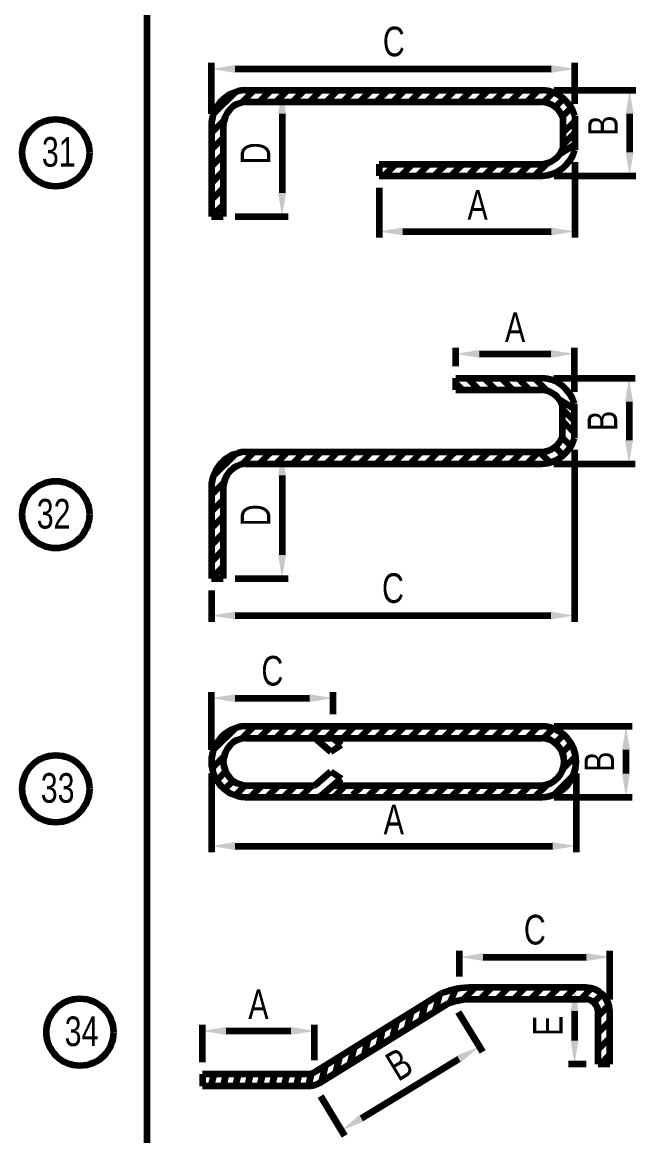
# Model space of a CAD drawing. Header units: millimetres. Extents: x 87961 to 634375, y 789523 to 1897921.
# Drawn here: x 103198 to 104494, y 1047761 to 1050112 of the extents above; entities that cross this region are included whole.
import ezdxf

# ---------------------------------------------------------------- set-up
doc = ezdxf.new("R2010")
doc.units = ezdxf.units.MM
doc.header["$LTSCALE"] = 30
doc.layers.add('DDIMS', color=2, linetype='Continuous', lineweight=100)
doc.layers.add('Shape code 1', color=7, linetype='Continuous', lineweight=211)
doc.styles.add('DM25', font='swisscl.ttf', dxfattribs={"height": 62.5})
doc.dimstyles.new('DM25', dxfattribs={"dimtxt": 62.5, "dimasz": 50, "dimexe": 13, "dimexo": 25, "dimgap": 25, "dimtad": 1, "dimdec": 0, "dimzin": 0, "dimdsep": 46, "dimtxsty": 'DM25', "dimcen": 25, "dimclrd": 3, "dimclre": 3, "dimclrt": 1, "dimadec": 0, "dimazin": 0, "dimtfac": 0.02, "dimtdec": 0, "dimtmove": 0, "dimatfit": 3, "dimfxl": 0, "dimtolj": 1, "dimtzin": 0, "dimlwd": -1, "dimlwe": -1, "dimarcsym": 0})

# ---------------------------------------------------------------- blocks, each defined once
blk = doc.blocks.new('*D287')
at = {"layer": 'DDIMS', "color": 3, "transparency": 16777216}
for p, q in [((103598, 1048526), (103598, 1048359.9)), ((104368.4, 1048526), (104368.4, 1048359.9)), ((103648, 1048372.9), (104318.4, 1048372.9))]:
    blk.add_line(p, q, dxfattribs=at)
for points in [[(103648, 1048381.3), (103648, 1048364.6), (103598, 1048372.9)], [(104318.4, 1048381.3), (104318.4, 1048364.6), (104368.4, 1048372.9)]]:
    blk.add_solid(points, dxfattribs=at)
at = {"layer": 'Defpoints', "color": 0, "transparency": 16777216}
for p in [(103598, 1048551), (104368.4, 1048551), (104368.4, 1048372.9)]:
    blk.add_point(p, dxfattribs=at)
at = {"layer": 'DDIMS', "color": 1, "transparency": 16777216, "insert": (103983.2, 1048429.2), "char_height": 62.5, "width": 43.253, "attachment_point": 5, "style": 'DM25'}
blk.add_mtext('\\A1;A', dxfattribs=at)
blk = doc.blocks.new('*D288')
at = {"layer": 'DDIMS', "color": 3, "transparency": 16777216}
for p, q in [((104322.3, 1048626), (104486.7, 1048626)), ((104473.7, 1048576), (104473.7, 1048526)), ((104322.3, 1048476), (104486.7, 1048476))]:
    blk.add_line(p, q, dxfattribs=at)
for points in [[(104465.4, 1048576), (104482.1, 1048576), (104473.7, 1048626)], [(104465.4, 1048526), (104482.1, 1048526), (104473.7, 1048476)]]:
    blk.add_solid(points, dxfattribs=at)
at = {"layer": 'Defpoints', "color": 0, "transparency": 16777216}
for p in [(104297.3, 1048626), (104297.3, 1048476), (104473.7, 1048476)]:
    blk.add_point(p, dxfattribs=at)
at = {"layer": 'DDIMS', "color": 1, "transparency": 16777216, "insert": (104417.5, 1048551), "char_height": 62.5, "attachment_point": 5, "rotation": 90, "style": 'DM25'}
blk.add_mtext('\\A1;B', dxfattribs=at)
blk = doc.blocks.new('*D320')
at = {"layer": 'DDIMS', "color": 3, "transparency": 16777216}
for p, q in [((103598, 1049918.7), (103598, 1050026.4)), ((103648, 1050013.4), (104315.5, 1050013.4)), ((104365.5, 1049939.5), (104365.5, 1050026.4))]:
    blk.add_line(p, q, dxfattribs=at)
for points in [[(103648, 1050021.7), (103648, 1050005), (103598, 1050013.4)], [(104315.5, 1050021.7), (104315.5, 1050005), (104365.5, 1050013.4)]]:
    blk.add_solid(points, dxfattribs=at)
at = {"layer": 'Defpoints', "color": 0, "transparency": 16777216}
for p in [(104365.5, 1050013.4), (104365.5, 1049914.5), (103598, 1049893.7)]:
    blk.add_point(p, dxfattribs=at)
at = {"layer": 'DDIMS', "color": 1, "transparency": 16777216, "insert": (103983.2, 1050070.9), "char_height": 62.5, "width": 43.253, "attachment_point": 5, "style": 'DM25'}
blk.add_mtext('\\A1;C', dxfattribs=at)
blk = doc.blocks.new('*D321')
at = {"layer": 'DDIMS', "color": 3, "transparency": 16777216}
for p, q in [((104322.3, 1049968.7), (104494.4, 1049968.7)), ((104481.4, 1049918.7), (104481.4, 1049837.6)), ((104322.3, 1049787.6), (104494.4, 1049787.6))]:
    blk.add_line(p, q, dxfattribs=at)
for points in [[(104473.1, 1049918.7), (104489.8, 1049918.7), (104481.4, 1049968.7)], [(104473.1, 1049837.6), (104489.8, 1049837.6), (104481.4, 1049787.6)]]:
    blk.add_solid(points, dxfattribs=at)
at = {"layer": 'Defpoints', "color": 0, "transparency": 16777216}
for p in [(104297.3, 1049968.7), (104297.3, 1049787.6), (104481.4, 1049787.6)]:
    blk.add_point(p, dxfattribs=at)
at = {"layer": 'DDIMS', "color": 1, "transparency": 16777216, "insert": (104425.2, 1049893.7), "char_height": 62.5, "width": 54.387, "attachment_point": 5, "rotation": 90, "style": 'DM25'}
blk.add_mtext('\\A1;B', dxfattribs=at)
blk = doc.blocks.new('*D322')
at = {"layer": 'DDIMS', "color": 3, "transparency": 16777216}
for p, q in [((104365.5, 1049816.8), (104365.5, 1049657.3)), ((103952.3, 1049762.6), (103952.3, 1049657.3)), ((104002.3, 1049670.3), (104315.5, 1049670.3))]:
    blk.add_line(p, q, dxfattribs=at)
for points in [[(104002.3, 1049678.6), (104002.3, 1049661.9), (103952.3, 1049670.3)], [(104315.5, 1049678.6), (104315.5, 1049661.9), (104365.5, 1049670.3)]]:
    blk.add_solid(points, dxfattribs=at)
at = {"layer": 'Defpoints', "color": 0, "transparency": 16777216}
for p in [(104365.5, 1049841.8), (103952.3, 1049787.6), (104365.5, 1049670.3)]:
    blk.add_point(p, dxfattribs=at)
at = {"layer": 'DDIMS', "color": 1, "transparency": 16777216, "insert": (104160.3, 1049726.5), "char_height": 62.5, "width": 43.253, "attachment_point": 5, "style": 'DM25'}
blk.add_mtext('\\A1;A', dxfattribs=at)
blk = doc.blocks.new('*D323')
at = {"layer": 'DDIMS', "color": 3, "transparency": 16777216}
for p, q in [((103750.8, 1049968.7), (103760.1, 1049968.7)), ((103747.1, 1049918.7), (103747.1, 1049751.6)), ((103648, 1049701.6), (103760.1, 1049701.6))]:
    blk.add_line(p, q, dxfattribs=at)
for points in [[(103738.8, 1049918.7), (103755.5, 1049918.7), (103747.1, 1049968.7)], [(103738.8, 1049751.6), (103755.5, 1049751.6), (103747.1, 1049701.6)]]:
    blk.add_solid(points, dxfattribs=at)
at = {"layer": 'Defpoints', "color": 0, "transparency": 16777216}
for p in [(103725.8, 1049968.7), (103623, 1049701.6), (103747.1, 1049701.6)]:
    blk.add_point(p, dxfattribs=at)
at = {"layer": 'DDIMS', "color": 1, "transparency": 16777216, "insert": (103690.9, 1049835.1), "char_height": 62.5, "width": 48.662, "attachment_point": 5, "rotation": 90, "style": 'DM25'}
blk.add_mtext('\\A1;D', dxfattribs=at)
blk = doc.blocks.new('*D327')
at = {"layer": 'DDIMS', "color": 3, "transparency": 16777216}
for p, q in [((103750.8, 1049204.8), (103760.1, 1049204.8)), ((103747.1, 1049154.8), (103747.1, 1048987.7)), ((103648, 1048937.7), (103760.1, 1048937.7))]:
    blk.add_line(p, q, dxfattribs=at)
for points in [[(103738.8, 1049154.8), (103755.5, 1049154.8), (103747.1, 1049204.8)], [(103738.8, 1048987.7), (103755.5, 1048987.7), (103747.1, 1048937.7)]]:
    blk.add_solid(points, dxfattribs=at)
at = {"layer": 'Defpoints', "color": 0, "transparency": 16777216}
for p in [(103725.8, 1049204.8), (103623, 1048937.7), (103747.1, 1048937.7)]:
    blk.add_point(p, dxfattribs=at)
at = {"layer": 'DDIMS', "color": 1, "transparency": 16777216, "insert": (103690.9, 1049071.3), "char_height": 62.5, "width": 48.662, "attachment_point": 5, "rotation": 90, "style": 'DM25'}
blk.add_mtext('\\A1;D', dxfattribs=at)
blk = doc.blocks.new('*D328')
at = {"layer": 'DDIMS', "color": 3, "transparency": 16777216}
for p, q in [((104364.8, 1049209), (104364.8, 1048846.5)), ((103598, 1048912.7), (103598, 1048846.5)), ((103648, 1048859.5), (104314.8, 1048859.5))]:
    blk.add_line(p, q, dxfattribs=at)
for points in [[(103648, 1048867.8), (103648, 1048851.2), (103598, 1048859.5)], [(104314.8, 1048867.8), (104314.8, 1048851.2), (104364.8, 1048859.5)]]:
    blk.add_solid(points, dxfattribs=at)
at = {"layer": 'Defpoints', "color": 0, "transparency": 16777216}
for p in [(104364.8, 1049234), (103598, 1048937.7), (104364.8, 1048859.5)]:
    blk.add_point(p, dxfattribs=at)
at = {"layer": 'DDIMS', "color": 1, "transparency": 16777216, "insert": (103981.4, 1048917), "char_height": 62.5, "width": 52.742, "attachment_point": 5, "style": 'DM25'}
blk.add_mtext('\\A1;C', dxfattribs=at)
blk = doc.blocks.new('*D329')
at = {"layer": 'DDIMS', "color": 3, "transparency": 16777216}
for p, q in [((104321.5, 1049360.9), (104493.3, 1049360.9)), ((104480.3, 1049310.9), (104480.3, 1049229.8)), ((104321.5, 1049179.8), (104493.3, 1049179.8))]:
    blk.add_line(p, q, dxfattribs=at)
for points in [[(104471.9, 1049310.9), (104488.6, 1049310.9), (104480.3, 1049360.9)], [(104471.9, 1049229.8), (104488.6, 1049229.8), (104480.3, 1049179.8)]]:
    blk.add_solid(points, dxfattribs=at)
at = {"layer": 'Defpoints', "color": 0, "transparency": 16777216}
for p in [(104296.5, 1049360.9), (104296.5, 1049179.8), (104480.3, 1049179.8)]:
    blk.add_point(p, dxfattribs=at)
at = {"layer": 'DDIMS', "color": 1, "transparency": 16777216, "insert": (104424, 1049270.4), "char_height": 62.5, "width": 47.304, "attachment_point": 5, "rotation": 90, "style": 'DM25'}
blk.add_mtext('\\A1;B', dxfattribs=at)
blk = doc.blocks.new('*D330')
at = {"layer": 'DDIMS', "color": 3, "transparency": 16777216}
for p, q in [((104114.3, 1049385.9), (104114.3, 1049424.9)), ((104364.8, 1049331.7), (104364.8, 1049424.9)), ((104164.3, 1049411.9), (104314.8, 1049411.9))]:
    blk.add_line(p, q, dxfattribs=at)
for points in [[(104164.3, 1049420.2), (104164.3, 1049403.6), (104114.3, 1049411.9)], [(104314.8, 1049420.2), (104314.8, 1049403.6), (104364.8, 1049411.9)]]:
    blk.add_solid(points, dxfattribs=at)
at = {"layer": 'Defpoints', "color": 0, "transparency": 16777216}
for p in [(104364.8, 1049411.9), (104114.3, 1049360.9), (104364.8, 1049306.7)]:
    blk.add_point(p, dxfattribs=at)
at = {"layer": 'DDIMS', "color": 1, "transparency": 16777216, "insert": (104239.5, 1049468.1), "char_height": 62.5, "width": 60.442, "attachment_point": 5, "style": 'DM25'}
blk.add_mtext('\\A1;A', dxfattribs=at)
blk = doc.blocks.new('*D331')
at = {"layer": 'DDIMS', "color": 3, "transparency": 16777216}
for p, q in [((103598, 1048576), (103598, 1048698.1)), ((103855.1, 1048651), (103855.1, 1048698.1)), ((103648, 1048685.1), (103805.1, 1048685.1))]:
    blk.add_line(p, q, dxfattribs=at)
for points in [[(103648, 1048693.4), (103648, 1048676.8), (103598, 1048685.1)], [(103805.1, 1048693.4), (103805.1, 1048676.8), (103855.1, 1048685.1)]]:
    blk.add_solid(points, dxfattribs=at)
at = {"layer": 'Defpoints', "color": 0, "transparency": 16777216}
for p in [(103855.1, 1048685.1), (103855.1, 1048626), (103598, 1048551)]:
    blk.add_point(p, dxfattribs=at)
at = {"layer": 'DDIMS', "color": 1, "transparency": 16777216, "insert": (103726.6, 1048742.6), "char_height": 62.5, "width": 55.069, "attachment_point": 5, "style": 'DM25'}
blk.add_mtext('\\A1;C', dxfattribs=at)
blk = doc.blocks.new('*D332')
at = {"layer": 'DDIMS', "color": 3, "transparency": 16777216}
for p, q in [((104122.3, 1048097.3), (104122.3, 1048151.5)), ((104172.3, 1048138.5), (104389.8, 1048138.5)), ((104439.8, 1048049.3), (104439.8, 1048151.5))]:
    blk.add_line(p, q, dxfattribs=at)
for points in [[(104172.3, 1048146.9), (104172.3, 1048130.2), (104122.3, 1048138.5)], [(104389.8, 1048146.9), (104389.8, 1048130.2), (104439.8, 1048138.5)]]:
    blk.add_solid(points, dxfattribs=at)
at = {"layer": 'Defpoints', "color": 0, "transparency": 16777216}
for p in [(104439.8, 1048138.5), (104122.3, 1048072.3), (104439.8, 1048024.3)]:
    blk.add_point(p, dxfattribs=at)
at = {"layer": 'DDIMS', "color": 1, "transparency": 16777216, "insert": (104281.1, 1048196), "char_height": 62.5, "width": 47.955, "attachment_point": 5, "style": 'DM25'}
blk.add_mtext('\\A1;C', dxfattribs=at)
blk = doc.blocks.new('*D333')
at = {"layer": 'DDIMS', "color": 3, "transparency": 16777216}
for p, q in [((104119.5, 1048022), (104170.3, 1047938.4)), ((103915.3, 1047798.5), (104120.9, 1047923.5)), ((103828.5, 1047845), (103879.3, 1047761.4))]:
    blk.add_line(p, q, dxfattribs=at)
for points in [[(104116.5, 1047930.6), (104125.2, 1047916.4), (104163.6, 1047949.5)], [(103910.9, 1047805.6), (103919.6, 1047791.4), (103872.5, 1047772.6)]]:
    blk.add_solid(points, dxfattribs=at)
at = {"layer": 'Defpoints', "color": 0, "transparency": 16777216}
for p in [(104106.5, 1048043.3), (104163.6, 1047949.5), (103815.5, 1047866.4)]:
    blk.add_point(p, dxfattribs=at)
at = {"layer": 'DDIMS', "color": 1, "transparency": 16777216, "insert": (103994.4, 1047912.5), "char_height": 62.5, "width": 57.898, "attachment_point": 5, "rotation": 31.2978, "style": 'DM25'}
blk.add_mtext('\\A1;B', dxfattribs=at)
blk = doc.blocks.new('*D334')
at = {"layer": 'DDIMS', "color": 3, "transparency": 16777216}
for p, q in [((104390.1, 1048074.3), (104378.1, 1048074.3)), ((104365.1, 1048024.3), (104365.1, 1047962.7)), ((104389.8, 1047912.7), (104352.1, 1047912.7))]:
    blk.add_line(p, q, dxfattribs=at)
for points in [[(104356.8, 1048024.3), (104373.5, 1048024.3), (104365.1, 1048074.3)], [(104356.8, 1047962.7), (104373.5, 1047962.7), (104365.1, 1047912.7)]]:
    blk.add_solid(points, dxfattribs=at)
at = {"layer": 'Defpoints', "color": 0, "transparency": 16777216}
for p in [(104365.1, 1048074.3), (104365.1, 1047912.7), (104414.8, 1047912.7)]:
    blk.add_point(p, dxfattribs=at)
at = {"layer": 'DDIMS', "color": 1, "transparency": 16777216, "insert": (104308.9, 1047993.5), "char_height": 62.5, "width": 38.328, "attachment_point": 5, "rotation": 90, "style": 'DM25'}
blk.add_mtext('\\A1;E', dxfattribs=at)
blk = doc.blocks.new('*D335')
at = {"layer": 'DDIMS', "color": 3, "transparency": 16777216}
for p, q in [((103578.8, 1047916.4), (103578.8, 1047995.6)), ((103815.5, 1047920.8), (103815.5, 1047995.6)), ((103628.8, 1047982.6), (103765.5, 1047982.6))]:
    blk.add_line(p, q, dxfattribs=at)
for points in [[(103628.8, 1047991), (103628.8, 1047974.3), (103578.8, 1047982.6)], [(103765.5, 1047991), (103765.5, 1047974.3), (103815.5, 1047982.6)]]:
    blk.add_solid(points, dxfattribs=at)
at = {"layer": 'Defpoints', "color": 0, "transparency": 16777216}
for p in [(103815.5, 1047982.6), (103578.8, 1047891.4), (103815.5, 1047895.8)]:
    blk.add_point(p, dxfattribs=at)
at = {"layer": 'DDIMS', "color": 1, "transparency": 16777216, "insert": (103697.2, 1048038.9), "char_height": 62.5, "width": 49.285, "attachment_point": 5, "style": 'DM25'}
blk.add_mtext('\\A1;A', dxfattribs=at)

msp = doc.modelspace()

# ---------------------------------------------------------------- linework, layer by layer
at = {"layer": 'DDIMS'}
msp.add_xline((103461.8, 1057981.4), (0, 1), dxfattribs=at)
for centre in [(103269.1, 1049836.4), (103269.1, 1049072.5), (103269.1, 1048493.7), (103320.1, 1047980)]:
    msp.add_circle(centre, 70.9, dxfattribs=at)
at = {"layer": 'Shape code 1'}
for p, q in [((103649.2, 1049964.9), (103601.9, 1049917.6)), ((103688.3, 1049968.7), (103662.3, 1049942.6)), ((103669.2, 1049968.7), (104297.3, 1049968.7)), ((103723.8, 1049968.8), (103698.7, 1049943.7)), ((103759.2, 1049968.8), (103734.1, 1049943.7)), ((103794.5, 1049968.8), (103769.4, 1049943.7)), ((103829.9, 1049968.8), (103804.8, 1049943.7)), ((103865.1, 1049968.7), (103840.1, 1049943.7)), ((103900.5, 1049968.7), (103875.5, 1049943.7)), ((103935.8, 1049968.7), (103910.8, 1049943.7)), ((103971.2, 1049968.7), (103946.2, 1049943.7)), ((104006.5, 1049968.7), (103981.5, 1049943.7)), ((104041.9, 1049968.7), (104016.9, 1049943.7)), ((104077.3, 1049968.7), (104052.3, 1049943.7)), ((104112.5, 1049968.6), (104087.6, 1049943.7)), ((104147.9, 1049968.6), (104123, 1049943.7)), ((104183.2, 1049968.6), (104158.3, 1049943.7)), ((104218.6, 1049968.6), (104193.7, 1049943.7)), ((104253.9, 1049968.6), (104229, 1049943.7)), ((104289.3, 1049968.6), (104264.4, 1049943.7)), ((103669.9, 1049943.7), (104296.5, 1049943.7)), ((104320, 1049963.9), (104299.5, 1049943.4)), ((104342.2, 1049950.8), (104324.4, 1049933)), ((104358.2, 1049931.5), (104339.6, 1049912.9)), ((103624.2, 1049904.5), (103599.3, 1049879.7)), ((104340.5, 1049910.6), (104340.5, 1049845.7)), ((104365.5, 1049903.4), (104340.5, 1049878.4)), ((104365.5, 1049914.5), (104365.5, 1049841.8)), ((103598, 1049893.7), (103598, 1049701.6)), ((103623, 1049893.7), (103623, 1049701.6)), ((104365.5, 1049878.4), (104340.5, 1049853.4)), ((103623, 1049868), (103598, 1049843)), ((104365.5, 1049853.4), (104334.8, 1049834.5)), ((103623, 1049832.6), (103598, 1049807.6)), ((103952.3, 1049812.6), (104296.5, 1049812.6)), ((103952.3, 1049812.6), (103952.3, 1049787.6)), ((103987.6, 1049812.6), (103962.5, 1049787.5)), ((104023, 1049812.6), (103997.9, 1049787.5)), ((104058.3, 1049812.6), (104033.2, 1049787.5)), ((104093.7, 1049812.6), (104068.6, 1049787.5)), ((104129, 1049812.6), (104104, 1049787.6)), ((104164.4, 1049812.6), (104143.2, 1049791.4)), ((104199.7, 1049812.6), (104174.5, 1049787.4)), ((104235.1, 1049812.6), (104209.9, 1049787.4)), ((104270.4, 1049812.6), (104245.2, 1049787.4)), ((104307.9, 1049814.6), (104280.6, 1049787.4)), ((103623, 1049797.3), (103598, 1049772.3)), ((103952.3, 1049787.6), (104297.3, 1049787.6)), ((103623, 1049761.9), (103598, 1049736.9)), ((103623, 1049726.6), (103598, 1049701.6)), ((103598, 1049701.6), (103623, 1049701.6)), ((104114.3, 1049360.9), (104296.5, 1049360.9)), ((104114.3, 1049335.9), (104114.3, 1049360.9)), ((104163.7, 1049335.9), (104138.7, 1049360.9)), ((104199, 1049335.9), (104173.8, 1049361.2)), ((104234.4, 1049335.9), (104209.2, 1049361.2)), ((104269.7, 1049335.9), (104244.5, 1049361.2)), ((104307.1, 1049333.9), (104279.9, 1049361.2)), ((104128.3, 1049335.9), (104114.3, 1049350)), ((104114.3, 1049335.9), (104295.8, 1049335.9)), ((104364.8, 1049295.1), (104334.1, 1049314.1)), ((104364.8, 1049234), (104364.8, 1049306.7)), ((104339.8, 1049237.9), (104339.8, 1049302.8)), ((104364.8, 1049270.1), (104339.8, 1049295.1)), ((104364.8, 1049245.1), (104339.8, 1049270.1)), ((104341.4, 1049197.8), (104323.7, 1049215.5)), ((104357.5, 1049217), (104338.9, 1049235.6)), ((103649.2, 1049201), (103601.9, 1049153.8)), ((103688.3, 1049204.8), (103662.3, 1049178.7)), ((103669.2, 1049204.8), (104295.8, 1049204.8)), ((103723.8, 1049204.9), (103698.7, 1049179.8)), ((103759.2, 1049204.9), (103734.1, 1049179.8)), ((103794.5, 1049204.9), (103769.4, 1049179.8)), ((103829.9, 1049204.9), (103804.8, 1049179.8)), ((103865.1, 1049204.8), (103840.1, 1049179.8)), ((103900.5, 1049204.8), (103875.5, 1049179.8)), ((103935.8, 1049204.8), (103910.8, 1049179.8)), ((103971.2, 1049204.8), (103946.2, 1049179.8)), ((104006.5, 1049204.8), (103981.5, 1049179.8)), ((104041.9, 1049204.8), (104016.9, 1049179.8)), ((104077.3, 1049204.8), (104052.3, 1049179.8)), ((104112.5, 1049204.7), (104087.6, 1049179.8)), ((104147.9, 1049204.7), (104123, 1049179.8)), ((104183.2, 1049204.7), (104158.3, 1049179.8)), ((104218.6, 1049204.7), (104193.7, 1049179.8)), ((104253.9, 1049204.7), (104229, 1049179.8)), ((104289.3, 1049204.7), (104264.4, 1049179.8)), ((104313.3, 1049182.6), (104292.8, 1049203.1)), ((103669.9, 1049179.8), (104296.5, 1049179.8)), ((103598, 1049129.8), (103598, 1048937.7)), ((103624.2, 1049140.7), (103599.3, 1049115.8)), ((103623, 1049129.8), (103623, 1048937.7)), ((103623, 1049104.1), (103598, 1049079.1)), ((103623, 1049068.8), (103598, 1049043.8)), ((103623, 1049033.4), (103598, 1049008.4)), ((103623, 1048998.1), (103598, 1048973.1)), ((103623, 1048962.7), (103598, 1048937.7)), ((103598, 1048937.7), (103623, 1048937.7)), ((103688.3, 1048626), (103662.3, 1048599.9)), ((103669.2, 1048626), (104297.3, 1048626)), ((103723.8, 1048626.1), (103698.7, 1048601)), ((103759.2, 1048626.1), (103734.1, 1048601)), ((103794.5, 1048626.1), (103769.4, 1048601)), ((103829.9, 1048626.1), (103804.8, 1048601)), ((103865.1, 1048626), (103840.1, 1048601)), ((103900.5, 1048626), (103875.5, 1048601)), ((103935.8, 1048626), (103910.8, 1048601)), ((103971.2, 1048626), (103946.2, 1048601)), ((104006.5, 1048626), (103981.5, 1048601)), ((104041.9, 1048626), (104016.9, 1048601)), ((104077.3, 1048626), (104052.3, 1048601)), ((104112.5, 1048625.9), (104087.6, 1048601)), ((104147.9, 1048625.9), (104123, 1048601)), ((104183.2, 1048625.9), (104158.3, 1048601)), ((104218.6, 1048625.9), (104193.7, 1048601)), ((104253.9, 1048625.9), (104229, 1048601)), ((104289.3, 1048625.9), (104264.4, 1048601)), ((103649.2, 1048622.2), (103601.9, 1048575)), ((104320, 1048621.2), (104299.5, 1048600.8)), ((104342.2, 1048608.1), (104324.4, 1048590.3)), ((103669.9, 1048601), (104296.5, 1048601)), ((103816.9, 1048601), (103850.5, 1048572)), ((103850.5, 1048572), (103871.9, 1048586.5)), ((103855.1, 1048601), (103871.9, 1048586.5)), ((104358.2, 1048588.8), (104339.6, 1048570.2)), ((103624.2, 1048561.9), (103599.3, 1048537)), ((104367.5, 1048562.7), (104341.3, 1048536.5)), ((103627.6, 1048530), (103609.2, 1048511.5)), ((103643.6, 1048510.6), (103625.8, 1048492.7)), ((103817.9, 1048501.9), (103850.5, 1048530.1)), ((103830.9, 1048480.1), (103871.9, 1048515.5)), ((103850.5, 1048530.1), (103871.9, 1048515.5)), ((104362.9, 1048522.8), (104321.6, 1048481.4)), ((103669.4, 1048501.1), (103648.5, 1048480.1)), ((103669.9, 1048501), (103815.5, 1048501)), ((103704.8, 1048501), (103679.8, 1048476)), ((103740.1, 1048501), (103715.1, 1048476)), ((103775.5, 1048501), (103750.5, 1048476)), ((103810.8, 1048501), (103785.8, 1048476)), ((103855.1, 1048501), (104296.5, 1048501)), ((103881.5, 1048501), (103856.5, 1048476)), ((103916.9, 1048501), (103895.8, 1048480)), ((103952.3, 1048501), (103927.1, 1048475.9)), ((103987.6, 1048501), (103962.5, 1048475.9)), ((104023, 1048501), (103997.9, 1048475.9)), ((104058.3, 1048501), (104033.2, 1048475.9)), ((104093.7, 1048501), (104068.6, 1048475.9)), ((104129, 1048501), (104104, 1048476)), ((104164.4, 1048501), (104143.2, 1048479.9)), ((104199.7, 1048501), (104174.5, 1048475.8)), ((104235.1, 1048501), (104209.9, 1048475.8)), ((104270.4, 1048501), (104245.2, 1048475.8)), ((104307.9, 1048503.1), (104280.6, 1048475.8)), ((103669.2, 1048476), (104297.3, 1048476)), ((103813.5, 1047894.5), (104083.3, 1048061.4)), ((104113.7, 1048070.8), (104101.4, 1048042.1)), ((104155, 1048074.3), (104130, 1048049.3)), ((104389.8, 1048074.3), (104147.7, 1048074.3)), ((104190.3, 1048074.3), (104165.3, 1048049.3)), ((104225.7, 1048074.3), (104200.7, 1048049.3)), ((104261, 1048074.3), (104236, 1048049.3)), ((104296.4, 1048074.3), (104271.4, 1048049.3)), ((104331.7, 1048074.3), (104306.7, 1048049.3)), ((104367.1, 1048074.3), (104342.1, 1048049.3)), ((104400.9, 1048072.7), (104377.4, 1048049.3)), ((103826.3, 1047873.1), (104096.1, 1048040)), ((104048.9, 1048040.2), (104040.8, 1048005.8)), ((104079, 1048058.8), (104070.9, 1048024.4)), ((104389.8, 1048049.3), (104149.4, 1048049.3)), ((104423.7, 1048060.2), (104406, 1048042.5)), ((104018.9, 1048021.6), (104010.7, 1047987.2)), ((104437.8, 1048036.9), (104414.8, 1048013.9)), ((103988.8, 1048003), (103980.7, 1047968.6)), ((104439.8, 1048003.6), (104414.8, 1047978.6)), ((103958.7, 1047984.4), (103950.6, 1047950)), ((104439.8, 1047968.2), (104414.8, 1047943.2)), ((104439.8, 1047968.2), (104414.8, 1047943.2)), ((103898.6, 1047947.2), (103890.5, 1047912.8)), ((103928.7, 1047965.8), (103920.5, 1047931.4)), ((103868.5, 1047928.6), (103860.4, 1047894.2)), ((104439.8, 1047932.8), (104419.7, 1047912.7)), ((103838.4, 1047910), (103830.3, 1047875.6)), ((104439.8, 1047912.7), (104414.8, 1047912.7)), ((103805.2, 1047891.4), (103578.8, 1047891.4)), ((103578.8, 1047891.4), (103578.8, 1047866.4)), ((103602.9, 1047891.4), (103597, 1047866.4)), ((103628.6, 1047891.4), (103622.7, 1047866.4)), ((103654.3, 1047891.4), (103648.4, 1047866.4)), ((103680, 1047891.4), (103674.1, 1047866.4)), ((103705.6, 1047891.4), (103699.7, 1047866.4)), ((103731.3, 1047891.4), (103725.4, 1047866.4)), ((103757, 1047891.4), (103751.1, 1047866.4)), ((103782.7, 1047891.4), (103776.8, 1047866.4)), ((103808.6, 1047892.3), (103802.5, 1047866.4)), ((103807.4, 1047866.4), (103578.8, 1047866.4))]:
    msp.add_line(p, q, dxfattribs=at)
for points in [[(104414.8, 1047912.7), (104414.8, 1048024.3)], [(104439.8, 1047912.7), (104439.8, 1048024.3)]]:
    msp.add_lwpolyline(points, dxfattribs=at)
for centre, radius, start, end in [((103673.1, 1049893.7), 75.1, 93.006, 180), ((104293.3, 1049893.7), 75.1, 16.0521, 86.994), ((103673.1, 1049893.7), 50.1, 93.6805, 180), ((104293.3, 1049893.7), 50.1, 19.6855, 86.3195), ((104293.3, 1049862.6), 50.1, 273.6805, 340.3145), ((104293.3, 1049862.6), 75.1, 273.006, 343.9479), ((104292.6, 1049285.9), 75.1, 16.0521, 86.994), ((104292.6, 1049285.9), 50.1, 19.6855, 86.3195), ((104292.6, 1049254.8), 50.1, 273.6805, 340.3145), ((104292.6, 1049254.8), 75.1, 273.006, 343.9479), ((103673.1, 1049129.8), 75.1, 93.006, 180), ((103673.1, 1049129.8), 50.1, 93.6805, 180), ((103673.1, 1048551), 75.1, 93.006, 266.994), ((104293.3, 1048551), 75.1, 273.006, 86.994), ((103673.1, 1048551), 50.1, 93.6805, 266.3195), ((104293.3, 1048551), 50.1, 273.6805, 86.3195), ((103815.5, 1048504.8), 3.77, 270.9117, 309.6218), ((103816.4, 1048502.5), 26.7, 277.4473, 302.8866), ((104148.6, 1047902.4), 171.9, 89.3492, 112.3317), ((104388.1, 1048022.6), 51.8, 1.9346, 88.0654), ((104149.4, 1047892.7), 156.6, 89.6375, 109.8999), ((104388.1, 1048022.6), 26.8, 1.9346, 88.0654), ((103799.5, 1047918.7), 27.8, 281.8298, 299.9977), ((103799.5, 1047918.7), 52.8, 278.5792, 300.4751)]:
    msp.add_arc(centre, radius, start, end, dxfattribs=at)

# ---------------------------------------------------------------- texts
at = {"layer": 'DDIMS', "char_height": 62.5, "attachment_point": 1, "style": 'DM25'}
for s, width, insert in [('\\pi13.23223;31', 72.128, (103226.6, 1049869.5)), ('\\pi2.25582;32', 72.128, (103226.6, 1049105.7)), ('\\pi10.74453;33', 80.944, (103226.6, 1048526.9)), ('\\pi10.25305;34', 80.944, (103277.6, 1048013.2))]:
    msp.add_mtext_dynamic_manual_height_columns(s, width=width, gutter_width=312.5, heights=[0], dxfattribs=dict(at, insert=insert))

# ---------------------------------------------------------------- dimensions: what is measured, and where the dimension line sits
at = {"layer": 'DDIMS'}
for base, p1, p2, text, picture, middle in [((104365.5, 1050013.4), (103598, 1049893.7), (104365.5, 1049914.5), 'C', '*D320', (103983.2, 1050013.4)), ((104365.5, 1049670.3), (103952.3, 1049787.6), (104365.5, 1049841.8), 'A', '*D322', (104160.3, 1049670.3)), ((104368.4, 1048372.9), (103598, 1048551), (104368.4, 1048551), 'A', '*D287', (103983.2, 1048372.9)), ((104439.8, 1048138.5), (104122.3, 1048072.3), (104439.8, 1048024.3), 'C', '*D332', (104281.1, 1048138.5))]:
    dim = msp.add_linear_dim(base=base, p1=p1, p2=p2, text=text, dimstyle='DM25', dxfattribs=at)
    dim.commit()
    dim.dimension.update_dxf_attribs({"geometry": picture, "text_midpoint": middle, "dimtype": 160})
for base, p1, p2, angle, text, picture, middle, dimtype in [((103747.1, 1049701.6), (103725.8, 1049968.7), (103623, 1049701.6), 90, 'D', '*D323', (103747.1, 1049835.1), 160), ((104481.4, 1049787.6), (104297.3, 1049968.7), (104297.3, 1049787.6), 90, 'B', '*D321', (104481.4, 1049893.7), 160), ((103747.1, 1048937.7), (103725.8, 1049204.8), (103623, 1048937.7), 90, 'D', '*D327', (103747.1, 1049071.3), 160), ((104473.7, 1048476), (104297.3, 1048626), (104297.3, 1048476), 90, 'B', '*D288', (104473.7, 1048551), 160), ((104163.6, 1047949.5), (103815.5, 1047866.4), (104106.5, 1048043.3), 31.2978, 'B', '*D333', (104023.6, 1047864.4), 161)]:
    dim = msp.add_linear_dim(base=base, p1=p1, p2=p2, angle=angle, text=text, dimstyle='DM25', dxfattribs=at)
    dim.commit()
    dim.dimension.update_dxf_attribs({"geometry": picture, "text_midpoint": middle, "dimtype": dimtype})
for base, p1, p2, text, picture, middle in [((104364.8, 1049411.9), (104114.3, 1049360.9), (104364.8, 1049306.7), 'A', '*D330', (104239.5, 1049468.1)), ((104364.8, 1048859.5), (103598, 1048937.7), (104364.8, 1049234), 'C', '*D328', (103981.4, 1048917))]:
    dim = msp.add_linear_dim(base=base, p1=p1, p2=p2, text=text, dimstyle='DM25', override={"dimfxl": 10}, dxfattribs=at)
    dim.commit()
    dim.dimension.update_dxf_attribs({"geometry": picture, "text_midpoint": middle})
dim = msp.add_linear_dim(base=(104480.3, 1049179.8), p1=(104296.5, 1049360.9), p2=(104296.5, 1049179.8), angle=90, text='B', dimstyle='DM25', override={"dimfxl": 10}, dxfattribs=at)
dim.commit()
dim.dimension.update_dxf_attribs({"geometry": '*D329', "text_midpoint": (104424, 1049270.4)})
for base, p1, p2, text, picture, middle in [((103855.1, 1048685.1), (103598, 1048551), (103855.1, 1048626), 'C', '*D331', (103726.6, 1048685.1)), ((103815.5, 1047982.6), (103578.8, 1047891.4), (103815.5, 1047895.8), 'A', '*D335', (103697.2, 1047982.6))]:
    dim = msp.add_linear_dim(base=base, p1=p1, p2=p2, text=text, dimstyle='DM25', override={"dimfxl": 10}, dxfattribs=at)
    dim.commit()
    dim.dimension.update_dxf_attribs({"geometry": picture, "text_midpoint": middle, "dimtype": 160})
dim = msp.add_linear_dim(base=(104365.1, 1047912.7), p1=(104365.1, 1048074.3), p2=(104414.8, 1047912.7), angle=90, text='E', dimstyle='DM25', dxfattribs=at)
dim.commit()
dim.dimension.update_dxf_attribs({"geometry": '*D334', "text_midpoint": (104308.9, 1047993.5)})

doc.saveas('drawing.dxf')
